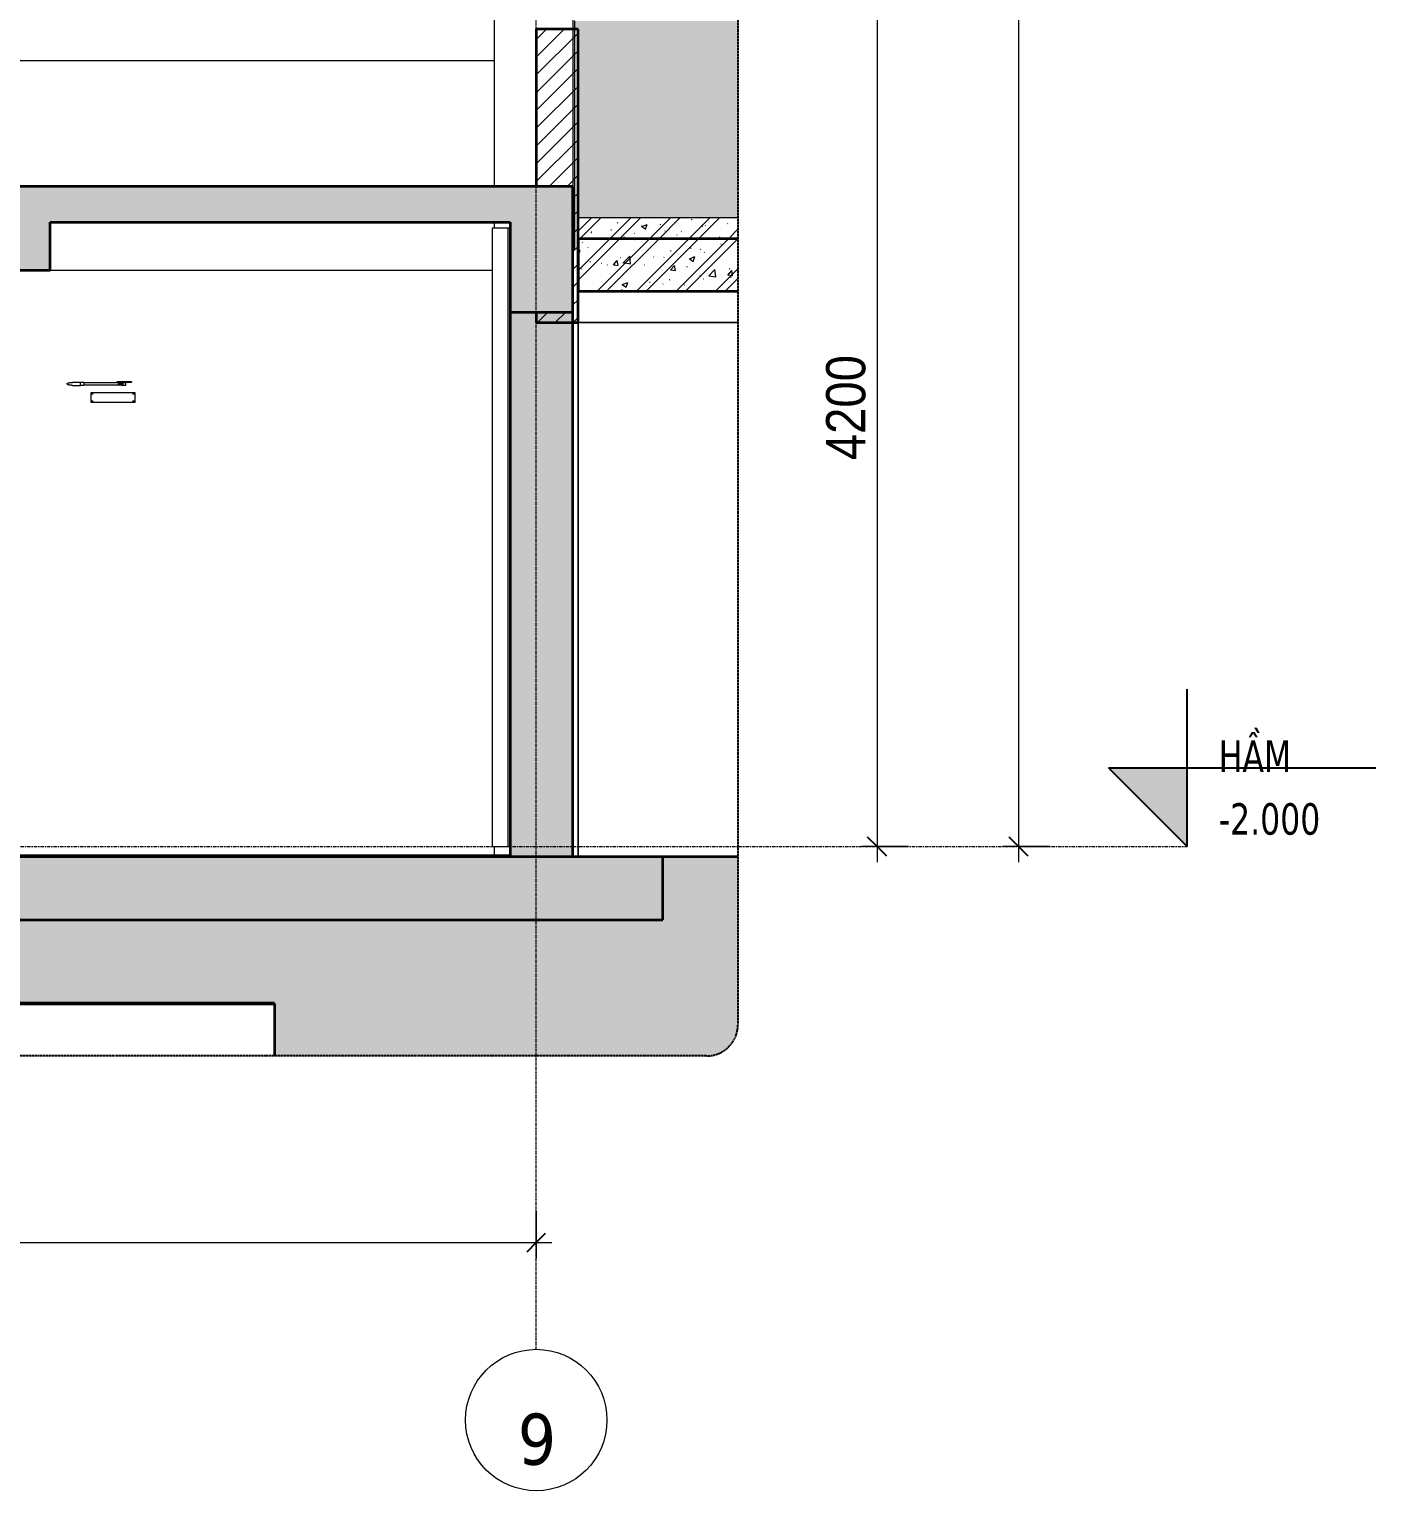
# Model space of a CAD drawing. Header units: millimetres. Extents: x 75584 to 159459, y -5075 to 34550.
# Drawn here: x 149923 to 156350, y -5075 to 1900 of the extents above; entities that cross this region are included whole.
import ezdxf

# ---------------------------------------------------------------- set-up
doc = ezdxf.new("R2010")
doc.units = ezdxf.units.MM
for name, pattern in [('Centre', [31.75, 6.35, -4.7625, 15.875, -4.7625]), ('Grid Line', [22.225, 12.7, -3.175, 3.175, -3.175]), ('Hidden', [7.14375, 4.7625, -2.38125])]:
    doc.linetypes.add(name, pattern=pattern)
for name, color, linetype, lineweight in [('0-3', 10, 'Continuous', 5), ('A-ANNO-DIMS', 211, 'Continuous', 9), ('A-ANNO-DIMS-75', 211, 'Continuous', 9), ('A-DETL-GENF', 92, 'Continuous', 18), ('A-DETL-GENF-2', 254, 'Continuous', 18), ('A-DETL-GENF-3', 92, 'Hidden', 25), ('A-DETL-MEDM', 33, 'Continuous', 35), ('A-DOOR', 31, 'Continuous', 18), ('A-FLOR', 192, 'Continuous', 18), ('A-FLOR-FNSH-2', 250, 'Continuous', 35), ('A-FLOR-FNSH-3', 7, 'Continuous', 18), ('A-FLOR-LEVL', 51, 'Continuous', 9), ('A-FLOR-LEVL-1', 51, 'Continuous', 25), ('A-FLOR-LEVL-2', 51, 'Centre', 9), ('A-FLOR-PATT-1', 8, 'Continuous', 18), ('A-WALL', 113, 'Continuous', 18), ('A-WALL-2', 250, 'Continuous', 35), ('A-WALL-FNSH-1', 7, 'Continuous', 18), ('A-WALL-PATT-1', 111, 'Continuous', 18), ('A-WALL-PATT-3', 7, 'Continuous', 18), ('A-WALL-PATT-4', 111, 'Continuous', 5), ('L-SITE-WALL-2', 7, 'Continuous', 18), ('S-BEAM-1', 253, 'Continuous', 5), ('S-BEAM-2', 7, 'Continuous', 18), ('S-BEAM-5', 10, 'Continuous', 50), ('S-COLS-6', 7, 'Continuous', 18), ('S-FNDN-1', 253, 'Continuous', 5), ('S-FNDN-2', 250, 'Continuous', 35), ('S-GRID-1', 1, 'Grid Line', 9), ('S-GRID-IDEN', 1, 'Continuous', 9)]:
    doc.layers.add(name, color=color, linetype=linetype, lineweight=lineweight)
doc.styles.add('Tahoma_B_1', font='tahomabd.ttf', dxfattribs={"width": 0.85, "height": 150})
doc.styles.add('Tahoma_B_2', font='tahomabd.ttf', dxfattribs={"height": 243.75})
doc.styles.add('UTM Avo_1', font='', dxfattribs={"width": 0.9, "height": 187.5})
doc.styles.get('UTM Avo_1').set_extended_font_data('UTM Avo')
doc.dimstyles.new('1_Dim_chi_tiet_2_5_2', dxfattribs={"dimscale": 304.8, "dimtxt": 187.368928, "dimasz": 0.295276, "dimexe": 0.246063, "dimexo": 0.0625, "dimgap": 0.024606, "dimtad": 1, "dimdec": 0, "dimrnd": 5, "dimzin": 0, "dimdsep": 46, "dimtxsty": 'UTM Avo_1', "dimblk1": 'OBLIQUE', "dimblk2": 'OBLIQUE', "dimsah": 1, "dimcen": 0.09, "dimdle": 0.246063, "dimazin": 0, "dimtfac": 1, "dimtdec": 4, "dimtix": 1, "dimtmove": 0, "dimatfit": 3, "dimfxl": 0.492126, "dimfxlon": 1, "dimtvp": 1, "dimtolj": 1, "dimtzin": 0, "dimarcsym": 2})
pattern_1 = [(50, (149415.25, 15725), (273.276, -23.909), [28.575, -314.325]), (355, (149415.25, 15725), (-52.8646, 286.585), [22.86, -251.46]), (100.451, (149438.02, 15723), (220.414, 262.6745), [24.285, -267.135]), (46.184, (149415.25, 15801.2), (406.6187, -63.0646), [42.862, -471.487]), (96.636, (149449.13, 15795.94), (356.104, 371.141), [36.428, -400.703]), (351.184, (149415.25, 15801.2), (356.1075, 371.138), [34.29, -377.19]), (21, (149453.35, 15782.15), (227.4212, -153.3982), [28.575, -314.325]), (326, (149453.35, 15782.15), (92.7027, 276.282), [22.86, -251.46]), (71.451, (149472.3, 15769.37), (320.1254, 122.8816), [24.285, -267.135]), (37.5, (149415.25, 15725), (4.6325, 126.8326), [2.515, -245.897, 2.515, -252.755, -252.412]), (37.5, (149415.25, 15725), (4.6325, 126.8326), [-503.682, 2.515, -249.898]), (7.5, (149415.25, 15725), (100.2292, 150.2711), [2.515, -143.027, 2.515, -240.182, -96.202]), (7.5, (149415.25, 15725), (100.2292, 150.2711), [-388.239, 2.515, -93.688]), (327.5, (149330.28, 15725), (203.38684, -8.5935), [2.515, -92.735, 2.515, -294.665, -394.335]), (327.5, (149330.28, 15725), (203.38684, -8.5935), [-392.43, 2.515, -391.82]), (317.5, (149292.18, 15725), (222.1944, 38.1398), [2.515, -121.31, 2.515, -194.843, -280.035]), (317.5, (149292.18, 15725), (222.1944, 38.1398), [-321.183, 2.515, -277.52]), (45, (149415.25, 15725), (-94.2927, 94.2927), []), (45, (149415.25, 15867.88), (-94.2927, 94.2927), [])]

# ---------------------------------------------------------------- blocks, each defined once
blk = doc.blocks.new('NCV_TKTC_KET CAU_rvt-6-TKCS_THANG BỘ TB3 - MẶT CẮT')
at = {"layer": 'A-WALL-PATT-3'}
blk.add_hatch(color=256, dxfattribs=at).paths.add_polyline_path([(83727.6, -2050), (83727.6, 550), (83427.6, 550), (83427.6, -2050)])
at = {"layer": 'S-BEAM-1'}
blk.add_hatch(color=256, dxfattribs=at).paths.add_polyline_path([(81244.9, -2750), (82302.6, -2750), (82302.6, -2350), (78527.6, -2350), (78527.6, -2750)])
at = {"layer": 'S-FNDN-1'}
blk.add_hatch(color=256, dxfattribs=at).paths.add_polyline_path([(84365.3, -3000), (84404.1, -2994.9), (84440.3, -2979.9), (84471.4, -2956.1), (84495.2, -2925), (84510.2, -2888.8), (84515.3, -2850), (84515.3, -2050), (84157.2, -2050), (84157.2, -2350), (82302.6, -2350), (82302.6, -3000), (84345.1, -3000)])
at = {"layer": 'A-WALL-2'}
for p, q in [((83427.6, 550), (83427.6, -2050)), ((83727.6, -2050), (83727.6, 550))]:
    blk.add_line(p, q, dxfattribs=at)
at = {"layer": 'L-SITE-WALL-2'}
for p, q in [((84515.3, 500), (83752.6, 500)), ((83752.6, 500), (83752.6, -2050))]:
    blk.add_line(p, q, dxfattribs=at)
at = {"layer": 'S-BEAM-2'}
for p, q in [((81032.6, 1750), (83352.6, 1750)), ((81232.6, 750), (83342.6, 750))]:
    blk.add_line(p, q, dxfattribs=at)
at = {"layer": 'S-BEAM-5'}
blk.add_line((78527.6, -2750), (82302.6, -2750), dxfattribs=at)
at = {"layer": 'S-COLS-6'}
for p, q in [((83352.6, 1150), (83352.6, 2200)), ((83352.6, 950), (83352.6, 980)), ((83752.6, -2050), (83752.6, 500)), ((83352.6, -2045), (83352.6, -2000))]:
    blk.add_line(p, q, dxfattribs=at)
at = {"layer": 'S-FNDN-2'}
for p, q in [((84515.3, -2050), (84157.2, -2050)), ((82302.6, -2750), (82302.6, -3000))]:
    blk.add_line(p, q, dxfattribs=at)
blk = doc.blocks.new('FD_01 - FD_01-1200x2200mm-1787917-TKCS_THANG BỘ TB3 - MẶT CẮT')
at = {"layer": 'A-DOOR'}
for p, q in [((81377, 214.5), (81339.7, 214.5)), ((81394.4, 213.5), (81377, 213.5)), ((81580.8, 212.5), (81394.4, 212.5)), ((81551.7, 215.5), (81551.7, 218.5)), ((81551.7, 218.5), (81561, 218.5)), ((81551.7, 215.5), (81561, 215.5)), ((81561, 218.5), (81561.4, 218.5)), ((81561, 215.5), (81561.4, 215.5)), ((81561.4, 218.5), (81566.6, 218.5)), ((81561.4, 215.5), (81566.6, 215.5)), ((81562.3, 211.5), (81569.2, 211.5)), ((81562.3, 211.5), (81562.3, 203.5)), ((81566.6, 218.5), (81567.8, 218.5)), ((81566.6, 215.5), (81567.8, 215.5)), ((81567.8, 218.5), (81584.3, 218.5)), ((81567.8, 215.5), (81584.3, 215.5)), ((81571.4, 215.5), (81571.4, 214.5)), ((81571.4, 214.5), (81571.4, 215.5)), ((81573.4, 214.5), (81571.4, 214.5)), ((81575.5, 214.5), (81573.4, 214.5)), ((81575.5, 214.5), (81581.1, 214.5)), ((81579.9, 214.5), (81579.9, 200.5)), ((81580.4, 220.3), (81580.4, 218.5)), ((81581.1, 214.5), (81592.7, 214.5)), ((81581.1, 200.5), (81581.1, 214.5)), ((81581.4, 215.5), (81581.4, 214.5)), ((81584.3, 218.5), (81588.5, 218.5)), ((81584.3, 215.5), (81588.5, 215.5)), ((81586.4, 220.3), (81586.4, 220.3)), ((81586.4, 220.3), (81586.4, 220.3)), ((81588.5, 218.5), (81605, 218.5)), ((81588.5, 215.5), (81605, 215.5)), ((81591.4, 214.5), (81591.4, 215.5)), ((81592.4, 218.5), (81592.4, 220.3)), ((81599.4, 214.5), (81592.7, 214.5)), ((81592.7, 214.5), (81592.9, 214.5)), ((81592.9, 200.5), (81592.9, 214.5)), ((81601.4, 214.5), (81599.4, 214.5)), ((81601.4, 214.5), (81601.4, 215.5)), ((81601.4, 215.5), (81601.4, 214.5)), ((81605, 218.5), (81606.1, 218.5)), ((81605, 215.5), (81606.1, 215.5)), ((81606.1, 218.5), (81611.3, 218.5)), ((81606.1, 215.5), (81611.3, 215.5)), ((81611.4, 218.5), (81611.7, 218.5)), ((81611.4, 215.5), (81611.7, 215.5)), ((81611.7, 218.5), (81621.1, 218.5)), ((81611.7, 215.5), (81621.1, 215.5)), ((81621.1, 218.5), (81621.1, 215.5)), ((81339.7, 200.5), (81377, 200.5)), ((81377, 201.5), (81394.4, 201.5)), ((81394.4, 202.5), (81580.8, 202.5)), ((81637.8, 165), (81425.8, 165)), ((81425.8, 165), (81425.8, 164.7)), ((81425.8, 164.7), (81425.8, 156.1)), ((81437.8, 159), (81425.8, 159)), ((81425.8, 156.1), (81425.8, 154.3)), ((81425.8, 154.3), (81425.8, 130.7)), ((81569.2, 203.5), (81562.3, 203.5)), ((81581.1, 200.5), (81575.5, 200.5)), ((81592.7, 200.5), (81581.1, 200.5)), ((81592.9, 200.5), (81592.7, 200.5)), ((81637.8, 159), (81625.8, 159)), ((81637.8, 164.7), (81637.8, 165)), ((81637.8, 156.1), (81637.8, 164.7)), ((81637.8, 154.3), (81637.8, 156.1)), ((81637.8, 130.7), (81637.8, 154.3)), ((81425.8, 130.7), (81425.8, 128.9)), ((81425.8, 128.9), (81425.8, 120.3)), ((81425.8, 126), (81437.8, 126)), ((81425.8, 120.3), (81425.8, 120)), ((81425.8, 120), (81637.8, 120)), ((81625.8, 126), (81637.8, 126)), ((81637.8, 128.9), (81637.8, 130.7)), ((81637.8, 120.3), (81637.8, 128.9)), ((81637.8, 120), (81637.8, 120.3))]:
    blk.add_line(p, q, dxfattribs=at)
at = {"layer": 'A-DOOR', "flags": 128}
for points in [[(81312.7, 207.5), (81313, 208.5), (81313.9, 209.6), (81315.3, 210.5), (81317.4, 211.4), (81319.9, 212.3), (81322.8, 213), (81326.2, 213.6), (81329.8, 214), (81333.7, 214.3), (81337.7, 214.5), (81339.7, 214.5)], [(81559.1, 207.5), (81559.2, 208.3), (81559.5, 209), (81559.9, 209.7), (81560.6, 210.4), (81561.4, 211), (81562.3, 211.5)], [(81339.7, 200.5), (81337.7, 200.5), (81333.7, 200.7), (81329.8, 201), (81326.2, 201.4), (81322.8, 202), (81319.9, 202.7), (81317.4, 203.6), (81315.3, 204.5), (81313.9, 205.4), (81313, 206.5), (81312.7, 207.5)], [(81562.3, 203.5), (81561.4, 204), (81560.6, 204.6), (81559.9, 205.3), (81559.5, 206), (81559.2, 206.7), (81559.1, 207.5)]]:
    blk.add_lwpolyline(points, dxfattribs=at)
at = {"layer": 'A-DOOR'}
for centre, major_axis, ratio, start_param, end_param in [((81377, 207.5), (0, 7), 0.259156, 5.759587, 7.853982), ((81377, 207.5), (0, 6), 0.259156, 0, 1.570796), ((81394.4, 207.5), (0, 6), 0.259156, 5.759587, 7.853982), ((81394.4, 207.5), (0, 5), 0.259156, 0, 1.570796), ((81575.5, 207.5), (0, 7), 0.965835, 0, 1.570796), ((81573.3, 207.5), (0, 2.5), 0.965835, 4.712389, 7.853982), ((81573.8, 207.5), (0, 2.5), 0.965835, 0, 1.570796), ((81573.8, 207.5), (0, 2.5), 0.965835, 0, 1.570796), ((81575.3, 207.5), (0, 2.5), 0.965835, 0.523599, 1.570796), ((81575.3, 207.5), (0, 2.5), 0.965835, 0.523599, 1.570796), ((81575.9, 207.5), (0, 2.5), 0.965835, 0.523599, 1.570796), ((81573.8, 207.5), (0, 2.5), 0.965835, 5.759587, 6.021386), ((81573.8, 207.5), (0, 2.5), 0.965835, 5.759587, 6.021386), ((81377, 207.5), (0, 7), 0.259156, 1.570796, 3.665191), ((81377, 207.5), (0, 6), 0.259156, 1.570796, 3.141593), ((81394.4, 207.5), (0, 6), 0.259156, 1.570796, 3.704729), ((81394.4, 207.5), (0, 5), 0.259156, 1.570796, 3.141593), ((81575.5, 207.5), (0, 7), 0.965835, 1.570796, 3.141593), ((81573.3, 207.5), (0, 2.5), 0.965835, 1.570796, 4.712389), ((81573.8, 207.5), (0, 2.5), 0.965835, 1.570796, 3.141593), ((81573.8, 207.5), (0, 2.5), 0.965835, 1.570796, 3.141593), ((81575.3, 207.5), (0, 2.5), 0.965835, 1.570796, 2.617994), ((81575.3, 207.5), (0, 2.5), 0.965835, 1.570796, 2.617994), ((81575.9, 207.5), (0, 2.5), 0.965835, 1.570796, 2.617994), ((81573.8, 207.5), (0, 2.5), 0.965835, 3.403392, 3.665191), ((81573.8, 207.5), (0, 2.5), 0.965835, 3.403392, 3.665191)]:
    blk.add_ellipse(centre, major_axis=major_axis, ratio=ratio, start_param=start_param, end_param=end_param, dxfattribs=at)
blk = doc.blocks.new('BORDER VIEW - BORDER VIEW-3524950-TKCS_THANG BỘ TB3 - MẶT CẮT')
at = {"layer": 'A-DETL-GENF-3'}
for p, q in [((84515.3, 33992.4), (84515.3, -2850)), ((84365.3, -3000), (71072.6, -3000))]:
    blk.add_line(p, q, dxfattribs=at)
blk.add_arc((84365.3, -2850), 150, 270, 0, dxfattribs=at)
blk = doc.blocks.new('Level - CAO ĐỘ LEVEL-350587-TKCS_THANG BỘ TB3 - MẶT CẮT')
at = {"layer": 'A-FLOR-LEVL'}
blk.add_hatch(color=256, dxfattribs=at).paths.add_polyline_path([(86659.6, 2575), (86659.6, 2200), (86284.6, 2575)])
at = {"layer": 'A-FLOR-LEVL-1'}
for p, q in [((86659.6, 2200), (86659.6, 2950)), ((86284.6, 2575), (86659.6, 2200)), ((86284.6, 2575), (87559.6, 2575))]:
    blk.add_line(p, q, dxfattribs=at)
blk = doc.blocks.new('Grid - M_Grid Head - Circle-353313-TKCS_THANG BỘ TB3 - MẶT CẮT')
at = {"layer": 'S-GRID-IDEN'}
blk.add_circle((77352.564287, -4737.5), 337.5, dxfattribs=at)
blk = doc.blocks.new('DIMBLOCK177-TKCS_THANG BỘ TB3 - MẶT CẮT')
at = {"layer": 'A-ANNO-DIMS-75', "lineweight": 25}
for p, q in [((153969.6, 2200), (153924.6, 2245)), ((153969.6, 2200), (154014.6, 2155)), ((153969.6, -2000), (153924.6, -1955)), ((153969.6, -2000), (154014.6, -2045))]:
    blk.add_line(p, q, dxfattribs=at)
at = {"layer": 'A-ANNO-DIMS-75'}
for p, q in [((154119.6, 2200), (153894.6, 2200)), ((153969.6, 2200), (153969.6, -2075)), ((153969.6, 2200), (154119.6, 2200)), ((154119.6, -2000), (153894.6, -2000)), ((153969.6, -2000), (154119.6, -2000))]:
    blk.add_line(p, q, dxfattribs=at)
at = {"layer": 'A-ANNO-DIMS-75', "color": 0, "insert": (153726, -156.8), "char_height": 187.5, "width": 616.236, "attachment_point": 1, "rotation": 90, "line_spacing_factor": 1.110334, "style": 'UTM Avo_1'}
blk.add_mtext('4200', dxfattribs=at)
blk = doc.blocks.new('_Oblique')
at = {"color": 0, "linetype": 'ByBlock', "lineweight": -2}
blk.add_line((-0.5, -0.5), (0.5, 0.5), dxfattribs=at)
blk = doc.blocks.new('DIMBLOCK178-TKCS_THANG BỘ TB3 - MẶT CẮT')
at = {"layer": 'A-ANNO-DIMS-75', "lineweight": 25}
for p, q in [((154644.6, 33800), (154599.6, 33845)), ((154644.6, 33800), (154689.6, 33755)), ((154644.6, -2000), (154599.6, -1955)), ((154644.6, -2000), (154689.6, -2045))]:
    blk.add_line(p, q, dxfattribs=at)
at = {"layer": 'A-ANNO-DIMS-75'}
for p, q in [((154644.6, 33875), (154644.6, -2075)), ((154794.6, 33800), (154569.6, 33800)), ((154644.6, 33800), (154794.6, 33800)), ((154794.6, -2000), (154569.6, -2000)), ((154644.6, -2000), (154794.6, -2000))]:
    blk.add_line(p, q, dxfattribs=at)
at = {"layer": 'A-ANNO-DIMS-75', "color": 0, "insert": (154401, 15579), "char_height": 187.5, "width": 770.294, "attachment_point": 1, "rotation": 90, "line_spacing_factor": 1.110334, "style": 'UTM Avo_1'}
blk.add_mtext('35800', dxfattribs=at)
blk = doc.blocks.new('DIMBLOCK179-TKCS_THANG BỘ TB3 - MẶT CẮT')
at = {"layer": 'A-ANNO-DIMS-75'}
for p, q in [((146142.7, -3740.6), (146142.7, -3965.6)), ((146142.7, -3890.6), (146142.7, -3740.6)), ((152342.7, -3740.6), (152342.7, -3965.6)), ((152342.7, -3890.6), (152342.7, -3740.6)), ((146067.7, -3890.6), (152417.7, -3890.6))]:
    blk.add_line(p, q, dxfattribs=at)
at = {"layer": 'A-ANNO-DIMS-75', "lineweight": 25}
for p, q in [((146142.7, -3890.6), (146097.7, -3935.6)), ((146142.7, -3890.6), (146187.7, -3845.6)), ((152342.7, -3890.6), (152297.7, -3935.6)), ((152342.7, -3890.6), (152387.7, -3845.6))]:
    blk.add_line(p, q, dxfattribs=at)
at = {"layer": 'A-ANNO-DIMS-75', "color": 0, "insert": (148986, -3647), "char_height": 187.5, "width": 616.236, "attachment_point": 1, "line_spacing_factor": 1.110334, "style": 'UTM Avo_1'}
blk.add_mtext('6200', dxfattribs=at)

msp = doc.modelspace()

# ---------------------------------------------------------------- hatches: boundary and pattern name
at = {"layer": 'A-DETL-GENF-2'}
h = msp.add_hatch(dxfattribs=at)
h.set_pattern_fill('FP_13', color=256, style=0, pattern_type=2)
h.set_pattern_definition([(50, (149415.25, 15725), (546.553, -47.817), [57.15, -628.65]), (355, (149415.25, 15725), (-105.728, 573.17), [45.72, -502.92]), (100.451, (149460.8, 15721), (440.828, 525.35), [48.57, -534.27]), (46.184, (149415.25, 15877.4), (813.237, -126.128), [85.725, -942.975]), (96.636, (149483, 15866.9), (712.207, 742.283), [72.855, -801.405]), (351.184, (149415.25, 15877.4), (712.215, 742.276), [68.58, -754.38]), (21, (149491.45, 15839.3), (454.843, -306.796), [57.15, -628.65]), (326, (149491.45, 15839.3), (185.406, 552.564), [45.72, -502.92]), (71.451, (149529.35, 15813.73), (640.251, 245.764), [48.57, -534.27]), (37.5, (149415.25, 15725), (9.2664, 253.665), [5.029, -491.795, 5.029, -505.511, -504.825]), (37.5, (149415.25, 15725), (9.2664, 253.665), [-1007.364, 5.029, -499.796]), (7.5, (149415.25, 15725), (200.4594, 300.5414), [5.029, -286.055, 5.029, -480.365, -192.405]), (7.5, (149415.25, 15725), (200.4594, 300.5414), [-776.478, 5.029, -187.376]), (327.5, (149245.32, 15725), (406.7728, -17.1864), [5.029, -185.471, 5.029, -589.331, -788.67]), (327.5, (149245.32, 15725), (406.7728, -17.1864), [-784.86, 5.029, -783.641]), (317.5, (149169.12, 15725), (444.388, 76.2803), [5.029, -242.621, 5.029, -389.687, -560.07]), (317.5, (149169.12, 15725), (444.388, 76.2803), [-642.366, 5.029, -555.041]), (45, (149415.25, 15725), (-188.5854, 188.5854), []), (45, (149415.25, 16010.75), (-188.5854, 188.5854), [])])
h.paths.add_polyline_path([(150035.1, -2350), (152947.4, -2350), (152947.4, -2050), (139712.7, -2050), (139712.7, -2350), (146538.7, -2350)])
h.paths.add_polyline_path([(145892.7, -1000), (146192.7, -1000), (146192.7, -400), (145892.7, -400)])
h.paths.add_polyline_path([(152517.7, 550), (152517.7, 1150), (149822.7, 1150), (149822.7, 750), (150022.7, 750), (150022.7, 980), (152217.7, 980), (152217.7, 550)])
h.paths.add_polyline_path([(140419.9, 650), (146092.7, 650), (146092.7, 850), (139712.7, 850), (139712.7, 650)])
h.paths.add_polyline_path([(145892.7, 3300), (146192.7, 3300), (146192.7, 3900), (145892.7, 3900), (145892.7, 3315.8)])
h.paths.add_polyline_path([(152217.7, 4950), (152517.7, 4950), (152517.7, 5550), (150082.7, 5550), (150082.7, 5150), (150282.7, 5150), (150282.7, 5380), (152217.7, 5380), (152217.7, 5138.2)])
h.paths.add_polyline_path([(146092.7, 5380), (146092.7, 5550), (145892.7, 5550), (145892.7, 5380)])
h.paths.add_polyline_path([(146192.7, 6700), (146192.7, 7300), (145892.7, 7300), (145892.7, 6700)])
h.paths.add_polyline_path([(152217.7, 8350), (152517.7, 8350), (152517.7, 8950), (150082.7, 8950), (150082.7, 8550), (150282.7, 8550), (150282.7, 8780), (152217.7, 8780)])
h.paths.add_polyline_path([(145892.7, 8780), (146092.7, 8780), (146092.7, 8950), (145892.7, 8950)])
h.paths.add_polyline_path([(145892.7, 10100), (146192.7, 10100), (146192.7, 10700), (145892.7, 10700), (145892.7, 10605.5)])
h.paths.add_polyline_path([(152220.4, 11750), (152517.7, 11750), (152517.7, 12350), (150082.7, 12350), (150082.7, 11950), (150282.7, 11950), (150282.7, 12180), (152217.7, 12180), (152217.7, 11750)])
h.paths.add_polyline_path([(145892.7, 12180), (146092.7, 12180), (146092.7, 12350), (145892.7, 12350)])
h.paths.add_polyline_path([(145892.7, 13500), (146192.7, 13500), (146192.7, 14100), (145892.7, 14100)])
h.paths.add_polyline_path([(152217.7, 15150), (152517.7, 15150), (152517.7, 15750), (150082.7, 15750), (150082.7, 15350), (150282.7, 15350), (150282.7, 15580), (152217.7, 15580), (152217.7, 15465.3)])
h.paths.add_polyline_path([(146092.7, 15580), (146092.7, 15750), (145892.7, 15750), (145892.7, 15580)])
h.paths.add_polyline_path([(145892.7, 16900), (146192.7, 16900), (146192.7, 17500), (145892.7, 17500)])
h.paths.add_polyline_path([(152517.7, 18550), (152517.7, 19150), (150082.7, 19150), (150082.7, 18750), (150282.7, 18750), (150282.7, 18980), (152217.7, 18980), (152217.7, 18550)])
h.paths.add_polyline_path([(145892.7, 18980), (146092.7, 18980), (146092.7, 19150), (145892.7, 19150), (145892.7, 19110.2)])
h.paths.add_polyline_path([(146192.7, 20300), (146192.7, 20900), (145892.7, 20900), (145892.7, 20300)])
h.paths.add_polyline_path([(152517.7, 21950), (152517.7, 22550), (150082.7, 22550), (150082.7, 22150), (150282.7, 22150), (150282.7, 22380), (152217.7, 22380), (152217.7, 21950)])
h.paths.add_polyline_path([(146092.7, 22380), (146092.7, 22550), (145892.7, 22550), (145892.7, 22380)])
h.paths.add_polyline_path([(146192.7, 23700), (146192.7, 24300), (145892.7, 24300), (145892.7, 23700)])
h.paths.add_polyline_path([(152217.7, 25350), (152517.7, 25350), (152517.7, 25950), (150082.7, 25950), (150082.7, 25550), (150282.7, 25550), (150282.7, 25780), (152217.7, 25780)])
h.paths.add_polyline_path([(146092.7, 25780), (146092.7, 25950), (145892.7, 25950), (145892.7, 25780)])
h.paths.add_polyline_path([(145892.7, 27020), (146192.7, 27020), (146192.7, 27620), (145892.7, 27620), (145892.7, 27614.9)])
h.paths.add_polyline_path([(152517.7, 28750), (152517.7, 29550), (150342.7, 29550), (150342.7, 29150), (150542.7, 29150), (150542.7, 29350), (152217.7, 29350), (152217.7, 28750)])
h.paths.add_polyline_path([(146032.7, 29350), (146242.7, 29350), (146242.7, 29550), (146092.7, 29550), (146092.7, 29650), (145892.7, 29650), (145892.7, 29350)])
h.paths.add_polyline_path([(152167.7, 32600), (152467.7, 32600), (152467.7, 33000), (153167.7, 33000), (153167.7, 33200), (145242.7, 33200), (145242.7, 33000), (146042.7, 33000), (146042.7, 32700), (146242.7, 32700), (146242.7, 33000), (152167.7, 33000)])
at = {"layer": 'A-FLOR'}
h = msp.add_hatch(dxfattribs=at)
h.set_pattern_fill('FP_21', color=256, style=0, pattern_type=2)
h.set_pattern_definition(pattern_1)
h.paths.add_polyline_path([(152542.7, 900), (153305.5, 900), (153305.5, 1000), (152542.7, 1000)])
at = {"layer": 'A-FLOR-PATT-1'}
h = msp.add_hatch(dxfattribs=at)
h.set_pattern_fill('FP_21', color=256, style=0, pattern_type=2)
h.set_pattern_definition(pattern_1)
h.paths.add_polyline_path([(152542.7, 650), (153305.5, 650), (153305.5, 900), (152542.7, 900), (152542.7, 885.9)])
h = msp.add_hatch(dxfattribs=at)
h.set_pattern_fill('FP_21', color=256, style=0, pattern_type=2)
h.set_pattern_definition(pattern_1)
h.paths.add_polyline_path([(151783.3, -2050), (152217.7, -2050), (152217.7, -2045), (140142.7, -2045), (140142.7, -2050), (150035.1, -2050)])
at = {"layer": 'A-WALL-PATT-1'}
h = msp.add_hatch(dxfattribs=at)
h.set_pattern_fill('FP_11', color=256, style=0, pattern_type=2)
h.set_pattern_definition([(45, (149415.25, 15725), (-42.4264, 42.4264), [])])
h.paths.add_polyline_path([(152517.7, 500), (152542.7, 500), (152542.7, 1900), (152342.7, 1900), (152342.7, 1150), (152517.7, 1150), (152517.7, 550), (152342.7, 550), (152342.7, 500)])
at = {"layer": 'A-WALL-PATT-4'}
h = msp.add_hatch(color=256, dxfattribs=at)
h.paths.add_polyline_path([(152542.7, 1000), (153305.5, 1000), (153305.5, 1940), (152527.7, 1940), (152527.7, 1900), (152542.7, 1900)])
h.paths.add_polyline_path([(152527.7, 1950), (153305.5, 1950), (153305.5, 2200), (152527.7, 2200), (152527.7, 2100.8)])

# ---------------------------------------------------------------- linework, layer by layer
at = {"layer": 'A-DETL-MEDM'}
for p, q in [((152517.7, 1150), (149822.7, 1150)), ((152517.7, 550), (152517.7, 1150)), ((150022.7, 750), (150022.7, 980)), ((150022.7, 980), (152217.7, 980)), ((152217.7, 980), (152217.7, 550)), ((149822.7, 750), (150022.7, 750)), ((152217.7, 550), (152517.7, 550)), ((152947.4, -2050), (139712.7, -2050)), ((152947.4, -2350), (152947.4, -2050)), ((139712.7, -2350), (152947.4, -2350))]:
    msp.add_line(p, q, dxfattribs=at)
at = {"layer": 'A-FLOR-FNSH-2'}
for p, q in [((152542.7, 900), (152542.7, 650)), ((153305.5, 900), (152542.7, 900)), ((152542.7, 650), (153305.5, 650)), ((152217.7, -2045), (140142.7, -2045)), ((152217.7, -2050), (152217.7, -2045))]:
    msp.add_line(p, q, dxfattribs=at)
at = {"layer": 'A-FLOR-FNSH-3'}
for p, q in [((153305.5, 1000), (152542.7, 1000)), ((152542.7, 1000), (152542.7, 900))]:
    msp.add_line(p, q, dxfattribs=at)
at = {"layer": 'A-FLOR-LEVL-2'}
msp.add_line((144186.2, -2000), (155449.8, -2000), dxfattribs=at)
at = {"layer": 'A-WALL'}
for p, q in [((152207.7, 950), (152132.7, 950)), ((152132.7, 950), (152132.7, -2000)), ((152542.7, 500), (153305.5, 500)), ((152132.7, -2000), (152207.7, -2000))]:
    msp.add_line(p, q, dxfattribs=at)
at = {"layer": 'A-WALL-2'}
for p, q in [((152542.7, 1900), (152342.7, 1900)), ((152342.7, 1900), (152342.7, 1150)), ((152542.7, 500), (152542.7, 1900)), ((152342.7, 550), (152342.7, 500)), ((152342.7, 500), (152542.7, 500))]:
    msp.add_line(p, q, dxfattribs=at)
at = {"layer": 'A-WALL-FNSH-1'}
for p, q in [((152517.7, 2150), (152517.7, 1150)), ((152527.7, 850), (152527.7, 1940)), ((152217.7, 950), (152207.7, 950)), ((152207.7, 950), (152207.7, -2000)), ((152517.7, 850), (152527.7, 850)), ((152217.7, -2000), (152217.7, 550)), ((152207.7, -2000), (152217.7, -2000))]:
    msp.add_line(p, q, dxfattribs=at)
at = {"layer": 'S-GRID-1'}
for p, q in [((152342.7, -2525), (152342.7, 32410.9)), ((152342.7, -4400), (152342.7, -2525))]:
    msp.add_line(p, q, dxfattribs=at)

# ---------------------------------------------------------------- block references
at = {"layer": '0-3'}
msp.add_blockref('NCV_TKTC_KET CAU_rvt-6-TKCS_THANG BỘ TB3 - MẶT CẮT', (68790.2, 0), dxfattribs=at)
at = {"layer": 'A-DETL-GENF'}
msp.add_blockref('BORDER VIEW - BORDER VIEW-3524950-TKCS_THANG BỘ TB3 - MẶT CẮT', (68790.2, 0), dxfattribs=at)
at = {"layer": 'A-DOOR'}
msp.add_blockref('FD_01 - FD_01-1200x2200mm-1787917-TKCS_THANG BỘ TB3 - MẶT CẮT', (68790.2, 0), dxfattribs=at)
at = {"layer": 'A-FLOR-LEVL-1'}
msp.add_blockref('Level - CAO ĐỘ LEVEL-350587-TKCS_THANG BỘ TB3 - MẶT CẮT', (68790.2, -4200), dxfattribs=at)
at = {"layer": 'S-GRID-IDEN'}
msp.add_blockref('Grid - M_Grid Head - Circle-353313-TKCS_THANG BỘ TB3 - MẶT CẮT', (74990.2, 0), dxfattribs=at)

# ---------------------------------------------------------------- texts
at = {"layer": 'A-FLOR-LEVL', "char_height": 150, "line_spacing_factor": 0.996129, "style": 'Tahoma_B_1'}
for s, insert, width, attachment_point in [('\\pt765,1530,2295,3060,3825,4590,5355,6120,6885,7650,8415,9180,9945,10710,11475,12240,13005,13770,14535,15300,16065,16830,17595,18360,19125,19890,20655,21420,22185,22950,23715,24480;HẦM', (155600.2, -1644.2), 425.85, 7), ('\\pt318.75,637.5,956.25,1275,1593.75,1912.5,2231.25,2550,2868.75,3187.5,3506.25,3825,4143.75,4462.5,4781.25,5100,5418.75,5737.5,6056.25,6375,6693.75,7012.5,7331.25,7650,7968.75,8287.5,8606.25,8925,9243.75,9562.5,9881.25,10200;-2.000', (155600.2, -1793.7), 594.787, 1)]:
    msp.add_mtext(s, dxfattribs=dict(at, insert=insert, width=width, attachment_point=attachment_point))

# ---------------------------------------------------------------- dimensions: what is measured, and where the dimension line sits
at = {"layer": 'A-ANNO-DIMS'}
for base, p1, p2, override, picture, middle in [((154644.6, -2000), (154794.6, 33800), (154794.6, -2000), {"dimpost": '<>', "dimfxl": 35800}, 'DIMBLOCK178-TKCS_THANG BỘ TB3 - MẶT CẮT', (154540.1, 15900)), ((153969.6, -2000), (154119.6, 2200), (154119.6, -2000), {"dimpost": '<>', "dimfxl": 4200}, 'DIMBLOCK177-TKCS_THANG BỘ TB3 - MẶT CẮT', (153865.1, 100))]:
    dim = msp.add_linear_dim(base=base, p1=p1, p2=p2, angle=90, dimstyle='1_Dim_chi_tiet_2_5_2', override=override, dxfattribs=at)
    dim.commit()
    dim.dimension.update_dxf_attribs({"geometry": picture, "text_midpoint": middle})
dim = msp.add_linear_dim(base=(152342.7, -3890.6), p1=(146142.7, -3740.6), p2=(152342.7, -3740.6), dimstyle='1_Dim_chi_tiet_2_5_2', override={"dimpost": '<>', "dimfxl": 6200}, dxfattribs=at)
dim.commit()
dim.dimension.update_dxf_attribs({"geometry": 'DIMBLOCK179-TKCS_THANG BỘ TB3 - MẶT CẮT', "text_midpoint": (149242.7, -3786.1)})

# ---------------------------------------------------------------- next in the draw order: texts
at = {"layer": 'S-GRID-IDEN', "insert": (152346.3, -4831.1), "char_height": 243.75, "width": 218.25, "attachment_point": 5, "line_spacing_factor": 0.996129, "style": 'Tahoma_B_2', "bg_fill": 3, "box_fill_scale": 1.25, "bg_fill_color": 256, "bg_fill_true_color": 13158600, "bg_fill_transparency": 0}
msp.add_mtext('\\pt952.49944,1904.99888,2857.50075,3810.00019,4762.49962,5714.99906,6667.50094,7620.00037,8572.49981,9524.99925,10477.50113,11430.00056,12382.5,13334.99944,14287.49888,15240.00075,16192.50019,17144.99963,18097.49906,19050.00094,20002.50038,20954.99981,21907.49925,22860.00113,23812.50056,24765,25717.49944,26669.99887,27622.50075,28575.00019,29527.49963,30479.99906;9', dxfattribs=at)

doc.saveas('drawing.dxf')
